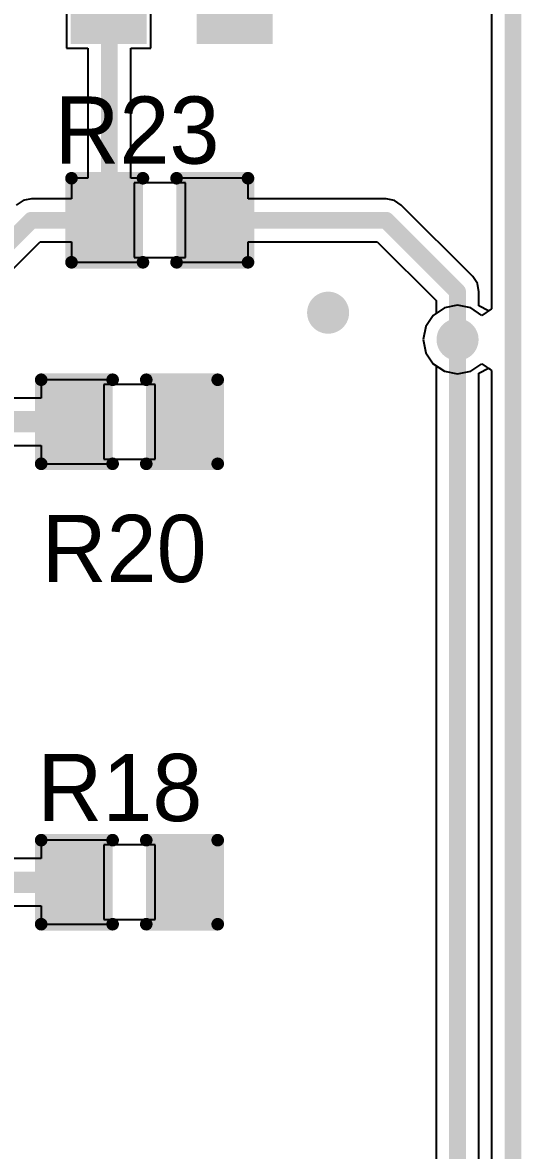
# Model space of a CAD drawing. Extents: x 10.58 to 11.54, y 9.91 to 15.27.
# Drawn here: x 11.305 to 11.539, y 14.272 to 14.8 of the extents above; entities that cross this region are included whole.
import ezdxf

# ---------------------------------------------------------------- set-up
doc = ezdxf.new("R2010")
doc.units = 0
doc.layers.get('0').update_dxf_attribs({"linetype": 'CONTINUOUS'})
for name, color, linetype in [('BOTTOMLAYER', 5, 'CONTINUOUS'), ('KEEPOUTLAYER', 6, 'CONTINUOUS'), ('MULTILAYER', 9, 'CONTINUOUS'), ('TOPLAYER', 1, 'CONTINUOUS'), ('TOPOVERLAY', 2, 'CONTINUOUS'), ('TOPPASTE', 8, 'CONTINUOUS'), ('TOPSOLDER', 216, 'CONTINUOUS'), ('VIAHOLELAYER', 16, 'CONTINUOUS')]:
    doc.layers.add(name, color=color, linetype=linetype)

# ---------------------------------------------------------------- blocks, each defined once
blk = doc.blocks.new('R_0402_14')
at = {"layer": 'TOPLAYER'}
for p, q in [((0.017, 0.0175), (-0.007, 0.0175)), ((-0.007, 0.0175), (-0.007, -0.0175)), ((0.017, -0.0175), (0.017, 0.0175)), ((-0.007, -0.0175), (0.017, -0.0175))]:
    blk.add_line(p, q, dxfattribs=at)
for points in [[(-0.006811, -0.01378), (-0.006811, 0.01378), (-0.030433, -0.01378), (-0.030433, 0.01378)], [(0.040433, -0.01378), (0.040433, 0.01378), (0.016811, -0.01378), (0.016811, 0.01378)]]:
    blk.add_solid(points, dxfattribs=at)
at = {"layer": 'TOPOVERLAY', "const_width": 0.005906}
for points in [[(-0.036339, 0.019685), (-0.002874, 0.019685)], [(-0.036339, -0.019685), (-0.036339, 0.019685)], [(0.012874, 0.019685), (0.046339, 0.019685)], [(0.046339, -0.019685), (0.046339, 0.019685)], [(-0.036339, -0.019685), (-0.002874, -0.019685)], [(0.012874, -0.019685), (0.046339, -0.019685)]]:
    blk.add_lwpolyline(points, dxfattribs=at)
at = {"layer": 'TOPOVERLAY', "const_width": 0.002953}
for points in [[(-0.037815, 0.019685, 1), (-0.034862, 0.019685, 1)], [(-0.037815, 0.019685, 1), (-0.034862, 0.019685, 1)], [(-0.00435, 0.019685, 1), (-0.001398, 0.019685, 1)], [(0.011398, 0.019685, 1), (0.01435, 0.019685, 1)], [(0.044862, 0.019685, 1), (0.047815, 0.019685, 1)], [(0.044862, 0.019685, 1), (0.047815, 0.019685, 1)], [(-0.037815, -0.019685, 1), (-0.034862, -0.019685, 1)], [(-0.037815, -0.019685, 1), (-0.034862, -0.019685, 1)], [(-0.00435, -0.019685, 1), (-0.001398, -0.019685, 1)], [(0.011398, -0.019685, 1), (0.01435, -0.019685, 1)], [(0.044862, -0.019685, 1), (0.047815, -0.019685, 1)], [(0.044862, -0.019685, 1), (0.047815, -0.019685, 1)]]:
    blk.add_lwpolyline(points, format="xyb", close=True, dxfattribs=at)
at = {"layer": 'TOPPASTE'}
for points in [[(-0.006811, -0.01378), (-0.006811, 0.01378), (-0.030433, -0.01378), (-0.030433, 0.01378)], [(0.040433, -0.01378), (0.040433, 0.01378), (0.016811, -0.01378), (0.016811, 0.01378)]]:
    blk.add_solid(points, dxfattribs=at)
at = {"layer": 'TOPSOLDER'}
for points in [[(-0.002811, -0.01778), (-0.002811, 0.01778), (-0.034433, -0.01778), (-0.034433, 0.01778)], [(0.044433, -0.01778), (0.044433, 0.01778), (0.012811, -0.01778), (0.012811, 0.01778)]]:
    blk.add_solid(points, dxfattribs=at)
blk = doc.blocks.new('R_0402_17')
at = {"layer": 'TOPLAYER'}
for p, q in [((0.017, 0.0175), (-0.007, 0.0175)), ((-0.007, 0.0175), (-0.007, -0.0175)), ((0.017, -0.0175), (0.017, 0.0175)), ((-0.007, -0.0175), (0.017, -0.0175))]:
    blk.add_line(p, q, dxfattribs=at)
for points in [[(-0.006811, -0.01378), (-0.006811, 0.01378), (-0.030433, -0.01378), (-0.030433, 0.01378)], [(0.040433, -0.01378), (0.040433, 0.01378), (0.016811, -0.01378), (0.016811, 0.01378)]]:
    blk.add_solid(points, dxfattribs=at)
at = {"layer": 'TOPOVERLAY', "const_width": 0.005906}
for points in [[(-0.036339, 0.019685), (-0.002874, 0.019685)], [(-0.036339, -0.019685), (-0.036339, 0.019685)], [(0.012874, 0.019685), (0.046339, 0.019685)], [(0.046339, -0.019685), (0.046339, 0.019685)], [(-0.036339, -0.019685), (-0.002874, -0.019685)], [(0.012874, -0.019685), (0.046339, -0.019685)]]:
    blk.add_lwpolyline(points, dxfattribs=at)
at = {"layer": 'TOPOVERLAY', "const_width": 0.002953}
for points in [[(-0.037815, 0.019685, 1), (-0.034862, 0.019685, 1)], [(-0.037815, 0.019685, 1), (-0.034862, 0.019685, 1)], [(-0.00435, 0.019685, 1), (-0.001398, 0.019685, 1)], [(0.011398, 0.019685, 1), (0.01435, 0.019685, 1)], [(0.044862, 0.019685, 1), (0.047815, 0.019685, 1)], [(0.044862, 0.019685, 1), (0.047815, 0.019685, 1)], [(-0.037815, -0.019685, 1), (-0.034862, -0.019685, 1)], [(-0.037815, -0.019685, 1), (-0.034862, -0.019685, 1)], [(-0.00435, -0.019685, 1), (-0.001398, -0.019685, 1)], [(0.011398, -0.019685, 1), (0.01435, -0.019685, 1)], [(0.044862, -0.019685, 1), (0.047815, -0.019685, 1)], [(0.044862, -0.019685, 1), (0.047815, -0.019685, 1)]]:
    blk.add_lwpolyline(points, format="xyb", close=True, dxfattribs=at)
at = {"layer": 'TOPPASTE'}
for points in [[(-0.006811, -0.01378), (-0.006811, 0.01378), (-0.030433, -0.01378), (-0.030433, 0.01378)], [(0.040433, -0.01378), (0.040433, 0.01378), (0.016811, -0.01378), (0.016811, 0.01378)]]:
    blk.add_solid(points, dxfattribs=at)
at = {"layer": 'TOPSOLDER'}
for points in [[(-0.002811, -0.01778), (-0.002811, 0.01778), (-0.034433, -0.01778), (-0.034433, 0.01778)], [(0.044433, -0.01778), (0.044433, 0.01778), (0.012811, -0.01778), (0.012811, 0.01778)]]:
    blk.add_solid(points, dxfattribs=at)
blk = doc.blocks.new('R_0402_19')
at = {"layer": 'TOPLAYER'}
for p, q in [((0.017, 0.0175), (-0.007, 0.0175)), ((-0.007, 0.0175), (-0.007, -0.0175)), ((0.017, -0.0175), (0.017, 0.0175)), ((-0.007, -0.0175), (0.017, -0.0175))]:
    blk.add_line(p, q, dxfattribs=at)
for points in [[(-0.006811, -0.01378), (-0.006811, 0.01378), (-0.030433, -0.01378), (-0.030433, 0.01378)], [(0.040433, -0.01378), (0.040433, 0.01378), (0.016811, -0.01378), (0.016811, 0.01378)]]:
    blk.add_solid(points, dxfattribs=at)
at = {"layer": 'TOPOVERLAY', "const_width": 0.005906}
for points in [[(-0.036339, 0.019685), (-0.002874, 0.019685)], [(-0.036339, -0.019685), (-0.036339, 0.019685)], [(0.012874, 0.019685), (0.046339, 0.019685)], [(0.046339, -0.019685), (0.046339, 0.019685)], [(-0.036339, -0.019685), (-0.002874, -0.019685)], [(0.012874, -0.019685), (0.046339, -0.019685)]]:
    blk.add_lwpolyline(points, dxfattribs=at)
at = {"layer": 'TOPOVERLAY', "const_width": 0.002953}
for points in [[(-0.037815, 0.019685, 1), (-0.034862, 0.019685, 1)], [(-0.037815, 0.019685, 1), (-0.034862, 0.019685, 1)], [(-0.00435, 0.019685, 1), (-0.001398, 0.019685, 1)], [(0.011398, 0.019685, 1), (0.01435, 0.019685, 1)], [(0.044862, 0.019685, 1), (0.047815, 0.019685, 1)], [(0.044862, 0.019685, 1), (0.047815, 0.019685, 1)], [(-0.037815, -0.019685, 1), (-0.034862, -0.019685, 1)], [(-0.037815, -0.019685, 1), (-0.034862, -0.019685, 1)], [(-0.00435, -0.019685, 1), (-0.001398, -0.019685, 1)], [(0.011398, -0.019685, 1), (0.01435, -0.019685, 1)], [(0.044862, -0.019685, 1), (0.047815, -0.019685, 1)], [(0.044862, -0.019685, 1), (0.047815, -0.019685, 1)]]:
    blk.add_lwpolyline(points, format="xyb", close=True, dxfattribs=at)
at = {"layer": 'TOPPASTE'}
for points in [[(-0.006811, -0.01378), (-0.006811, 0.01378), (-0.030433, -0.01378), (-0.030433, 0.01378)], [(0.040433, -0.01378), (0.040433, 0.01378), (0.016811, -0.01378), (0.016811, 0.01378)]]:
    blk.add_solid(points, dxfattribs=at)
at = {"layer": 'TOPSOLDER'}
for points in [[(-0.002811, -0.01778), (-0.002811, 0.01778), (-0.034433, -0.01778), (-0.034433, 0.01778)], [(0.044433, -0.01778), (0.044433, 0.01778), (0.012811, -0.01778), (0.012811, 0.01778)]]:
    blk.add_solid(points, dxfattribs=at)
blk = doc.blocks.new('TU1501WNR_2PS_VOID___NL_34')
at = {"layer": 'TOPLAYER'}
for points in [[(0.074803, -0.00315), (0.102362, -0.00315), (0.074803, 0.130709), (0.102362, 0.130709)], [(0.133858, -0.00315), (0.161417, -0.00315), (0.133858, 0.130709), (0.161417, 0.130709)], [(-0.027165, -0.133402), (0.035827, -0.133402), (-0.027165, -0.058598), (0.035827, -0.058598)], [(0.200788, -0.133402), (0.26378, -0.133402), (0.200788, -0.058598), (0.26378, -0.058598)]]:
    blk.add_solid(points, dxfattribs=at)
at = {"layer": 'TOPOVERLAY', "const_width": 0.005906}
blk.add_lwpolyline([(0.056803, 0.047, -44.113391), (0.05671, 0.049064)], format="xyb", dxfattribs=at)
at = {"layer": 'TOPOVERLAY'}
for points, const_width in [([(0.055233, 0.049064, 1), (0.058186, 0.049064, 1)], 0.002953), ([(0.055327, 0.047, 1), (0.05828, 0.047, 1)], 0.002953), ([(-0.000984, 0, 1), (0.000984, 0, 1)], 0.001969), ([(-0.000984, 0, 1), (0.000984, 0, 1)], 0.001969), ([(0.235236, 0, 1), (0.237205, 0, 1)], 0.001969), ([(0.235236, 0, 1), (0.237205, 0, 1)], 0.001969), ([(-0.000984, -0.169291, 1), (0.000984, -0.169291, 1)], 0.001969), ([(-0.000984, -0.17, 1), (0.000984, -0.17, 1)], 0.001969), ([(0.235236, -0.169291, 1), (0.237205, -0.169291, 1)], 0.001969), ([(0.235236, -0.17, 1), (0.237205, -0.17, 1)], 0.001969)]:
    blk.add_lwpolyline(points, format="xyb", close=True, dxfattribs=dict(at, const_width=const_width))
at = {"layer": 'TOPOVERLAY', "const_width": 0.003937}
for points in [[(0.23622, 0), (0, 0)], [(0, 0), (0, -0.169291)], [(0.23622, 0), (0.23622, -0.169291)], [(0.23622, -0.17), (0, -0.17)]]:
    blk.add_lwpolyline(points, dxfattribs=at)
at = {"layer": 'TOPPASTE'}
for points in [[(0.074803, -0.00315), (0.102362, -0.00315), (0.074803, 0.130709), (0.102362, 0.130709)], [(0.133858, -0.00315), (0.161417, -0.00315), (0.133858, 0.130709), (0.161417, 0.130709)], [(-0.027165, -0.133402), (0.035827, -0.133402), (-0.027165, -0.058598), (0.035827, -0.058598)], [(0.200788, -0.133402), (0.26378, -0.133402), (0.200788, -0.058598), (0.26378, -0.058598)]]:
    blk.add_solid(points, dxfattribs=at)
at = {"layer": 'TOPSOLDER'}
for points in [[(0.070803, -0.00715), (0.106362, -0.00715), (0.070803, 0.134709), (0.106362, 0.134709)], [(0.129858, -0.00715), (0.165417, -0.00715), (0.129858, 0.134709), (0.165417, 0.134709)], [(-0.031165, -0.137402), (0.039827, -0.137402), (-0.031165, -0.054599), (0.039827, -0.054599)], [(0.196788, -0.137402), (0.26778, -0.137402), (0.196788, -0.054599), (0.26778, -0.054599)]]:
    blk.add_solid(points, dxfattribs=at)

msp = doc.modelspace()

# ---------------------------------------------------------------- linework, layer by layer
at = {"layer": 'BOTTOMLAYER'}
for p, q in [((11.525096, 15.092065), (11.525096, 14.666131)), ((11.503002, 14.666541), (11.497792, 14.663061)), ((11.509146, 14.667763), (11.503002, 14.666541)), ((11.515291, 14.666541), (11.509146, 14.667763)), ((11.5205, 14.663061), (11.515291, 14.666541)), ((11.525096, 14.666131), (11.5205, 14.663061)), ((11.494312, 14.657851), (11.49309, 14.651707)), ((11.497792, 14.663061), (11.494312, 14.657851)), ((11.49309, 14.651707), (11.494312, 14.645562)), ((11.494312, 14.645562), (11.497792, 14.640353)), ((11.497792, 14.640353), (11.499111, 14.639472)), ((11.499111, 14.639472), (11.499111, 13.018068)), ((11.519182, 14.635931), (11.523591, 14.638288)), ((11.523591, 14.638288), (11.525096, 14.637282)), ((11.525096, 14.637282), (11.525096, 12.651505)), ((11.519182, 13.013912), (11.519182, 14.635931))]:
    msp.add_line(p, q, dxfattribs=at)
for points, const_width in [([(11.443595, 14.664305, 1), (11.453437, 14.664305, 1)], 0.009843), ([(11.504225, 14.651707, 1), (11.514067, 14.651707, 1)], 0.009843), ([(11.507178, 14.651707, 1), (11.511115, 14.651707, 1)], 0.003937)]:
    msp.add_lwpolyline(points, format="xyb", close=True, dxfattribs=dict(at, const_width=const_width))
at = {"layer": 'BOTTOMLAYER', "const_width": 0.007874}
msp.add_lwpolyline([(11.509146, 13.013912), (11.509146, 14.651707)], dxfattribs=at)
at = {"layer": 'KEEPOUTLAYER', "const_width": 0.007874}
msp.add_lwpolyline([(11.535131, 12.641469), (11.535131, 15.102101)], dxfattribs=at)
at = {"layer": 'MULTILAYER', "const_width": 0.009843}
for points in [[(11.443595, 14.664305, 1), (11.453437, 14.664305, 1)], [(11.504225, 14.651707, 1), (11.514067, 14.651707, 1)]]:
    msp.add_lwpolyline(points, format="xyb", close=True, dxfattribs=at)
at = {"layer": 'TOPLAYER'}
for p, q in [((11.525096, 14.977594), (11.525096, 14.666131)), ((11.326036, 14.933956), (11.326036, 14.788286)), ((11.365406, 14.788286), (11.365406, 14.933956)), ((11.326036, 14.788286), (11.336002, 14.788286)), ((11.336002, 14.788286), (11.336002, 14.727286)), ((11.356072, 14.727286), (11.356072, 14.788286)), ((11.356072, 14.788286), (11.365406, 14.788286)), ((11.336002, 14.727286), (11.32832, 14.727286)), ((11.32832, 14.727286), (11.32832, 14.717636)), ((11.363753, 14.727286), (11.356072, 14.727286)), ((11.363753, 14.725101), (11.363753, 14.727286)), ((11.410997, 14.727286), (11.375564, 14.727286)), ((11.375564, 14.727286), (11.375564, 14.725101)), ((11.410997, 14.717636), (11.410997, 14.727286)), ((11.375564, 14.725101), (11.363753, 14.725101)), ((11.305688, 14.716872), (11.302432, 14.714697)), ((11.306325, 14.716999), (11.305688, 14.716872)), ((11.309528, 14.717636), (11.306325, 14.716999)), ((11.32832, 14.717636), (11.309528, 14.717636)), ((11.475693, 14.717636), (11.410997, 14.717636)), ((11.479534, 14.716872), (11.475693, 14.717636)), ((11.482789, 14.714697), (11.479534, 14.716872)), ((11.516242, 14.681244), (11.482789, 14.714697)), ((11.283948, 14.667829), (11.313685, 14.697565)), ((11.313685, 14.697565), (11.32832, 14.697565)), ((11.32832, 14.697565), (11.32832, 14.687916)), ((11.410997, 14.687916), (11.410997, 14.697565)), ((11.410997, 14.697565), (11.471537, 14.697565)), ((11.471537, 14.697565), (11.499111, 14.669991)), ((11.363753, 14.687916), (11.363753, 14.690101)), ((11.363753, 14.690101), (11.375564, 14.690101)), ((11.375564, 14.690101), (11.375564, 14.687916)), ((11.32832, 14.687916), (11.363753, 14.687916)), ((11.375564, 14.687916), (11.410997, 14.687916)), ((11.518418, 14.677988), (11.516242, 14.681244)), ((11.519182, 14.674148), (11.518418, 14.677988)), ((11.519182, 14.667483), (11.519182, 14.674148)), ((11.499111, 14.669991), (11.499111, 14.663941)), ((11.499111, 14.663941), (11.497792, 14.663061)), ((11.523591, 14.665126), (11.519182, 14.667483)), ((11.525096, 14.666131), (11.523591, 14.665126)), ((11.494312, 14.657851), (11.49309, 14.651707)), ((11.497792, 14.663061), (11.494312, 14.657851)), ((11.49309, 14.651707), (11.494312, 14.645562)), ((11.494312, 14.645562), (11.497792, 14.640353)), ((11.497792, 14.640353), (11.503002, 14.636873)), ((11.503002, 14.636873), (11.509146, 14.63565)), ((11.509146, 14.63565), (11.515291, 14.636873)), ((11.515291, 14.636873), (11.5205, 14.640353)), ((11.5205, 14.640353), (11.525096, 14.637282)), ((11.525096, 14.637282), (11.525096, 12.651505)), ((11.349553, 14.632886), (11.31412, 14.632886)), ((11.31412, 14.632886), (11.31412, 14.62432)), ((11.349553, 14.630701), (11.349553, 14.632886)), ((11.367459, 14.630701), (11.349553, 14.630701)), ((11.367459, 14.595701), (11.367459, 14.630701)), ((11.31412, 14.62432), (11.174371, 14.62432)), ((11.174371, 14.602081), (11.31412, 14.602081)), ((11.31412, 14.602081), (11.31412, 14.593516)), ((11.349553, 14.593516), (11.349553, 14.595701)), ((11.349553, 14.595701), (11.367459, 14.595701)), ((11.31412, 14.593516), (11.349553, 14.593516)), ((11.349553, 14.417186), (11.31412, 14.417186)), ((11.31412, 14.417186), (11.31412, 14.40862)), ((11.349553, 14.415001), (11.349553, 14.417186)), ((11.367459, 14.415001), (11.349553, 14.415001)), ((11.367459, 14.380001), (11.367459, 14.415001)), ((11.31412, 14.40862), (11.174271, 14.40862)), ((11.174271, 14.386381), (11.31412, 14.386381)), ((11.31412, 14.386381), (11.31412, 14.377816)), ((11.31412, 14.377816), (11.349553, 14.377816)), ((11.349553, 14.377816), (11.349553, 14.380001)), ((11.349553, 14.380001), (11.367459, 14.380001))]:
    msp.add_line(p, q, dxfattribs=at)
for points, const_width in [([(11.346037, 14.707601), (11.346037, 14.860805)], 0.007874), ([(11.268201, 14.666274), (11.309528, 14.707601)], 0.007874), ([(11.309528, 14.707601), (11.346037, 14.707601)], 0.007874), ([(11.393281, 14.707601), (11.475693, 14.707601)], 0.007874), ([(11.475693, 14.707601), (11.509146, 14.674148)], 0.007874), ([(11.509146, 14.651707), (11.509146, 14.674148)], 0.007874), ([(11.15329, 14.613201), (11.331837, 14.613201)], 0.01), ([(11.15299, 14.397501), (11.331837, 14.397501)], 0.01)]:
    msp.add_lwpolyline(points, dxfattribs=dict(at, const_width=const_width))
for points, const_width in [([(11.30756, 14.707601, 1), (11.311497, 14.707601, 1)], 0.003937), ([(11.30756, 14.707601, 1), (11.311497, 14.707601, 1)], 0.003937), ([(11.344068, 14.707601, 1), (11.348005, 14.707601, 1)], 0.003937), ([(11.344068, 14.707601, 1), (11.348005, 14.707601, 1)], 0.003937), ([(11.391312, 14.707601, 1), (11.395249, 14.707601, 1)], 0.003937), ([(11.473725, 14.707601, 1), (11.477662, 14.707601, 1)], 0.003937), ([(11.473725, 14.707601, 1), (11.477662, 14.707601, 1)], 0.003937), ([(11.443595, 14.664305, 1), (11.453437, 14.664305, 1)], 0.009843), ([(11.507178, 14.674148, 1), (11.511115, 14.674148, 1)], 0.003937), ([(11.507178, 14.674148, 1), (11.511115, 14.674148, 1)], 0.003937), ([(11.504225, 14.651707, 1), (11.514067, 14.651707, 1)], 0.009843), ([(11.507178, 14.651707, 1), (11.511115, 14.651707, 1)], 0.003937), ([(11.329337, 14.613201, 1), (11.334337, 14.613201, 1)], 0.005), ([(11.329337, 14.397501, 1), (11.334337, 14.397501, 1)], 0.005)]:
    msp.add_lwpolyline(points, format="xyb", close=True, dxfattribs=dict(at, const_width=const_width))
at = {"layer": 'VIAHOLELAYER', "const_width": 0.005906}
for points in [[(11.445564, 14.664305, 1), (11.451469, 14.664305, 1)], [(11.506194, 14.651707, 1), (11.512099, 14.651707, 1)]]:
    msp.add_lwpolyline(points, format="xyb", close=True, dxfattribs=at)

# ---------------------------------------------------------------- block references
for name, p, rotation in [('TU1501WNR_2PS_VOID___NL_34', (11.493359, 14.924901), 180), ('R_0402_14', (11.364659, 14.707601), 360), ('R_0402_17', (11.350459, 14.613201), 360), ('R_0402_19', (11.350459, 14.397501), 360)]:
    msp.add_blockref(name, p, dxfattribs=dict(rotation=rotation))

# ---------------------------------------------------------------- texts
at = {"layer": 'TOPOVERLAY'}
msp.add_text('R23', height=0.031496, rotation=360, dxfattribs=at).set_placement((11.320359, 14.734101))
for s, p in [('R20', (11.314359, 14.538101)), ('R18', (11.312359, 14.426101))]:
    msp.add_text(s, height=0.031496, dxfattribs=at).set_placement(p)

doc.saveas('drawing.dxf')
